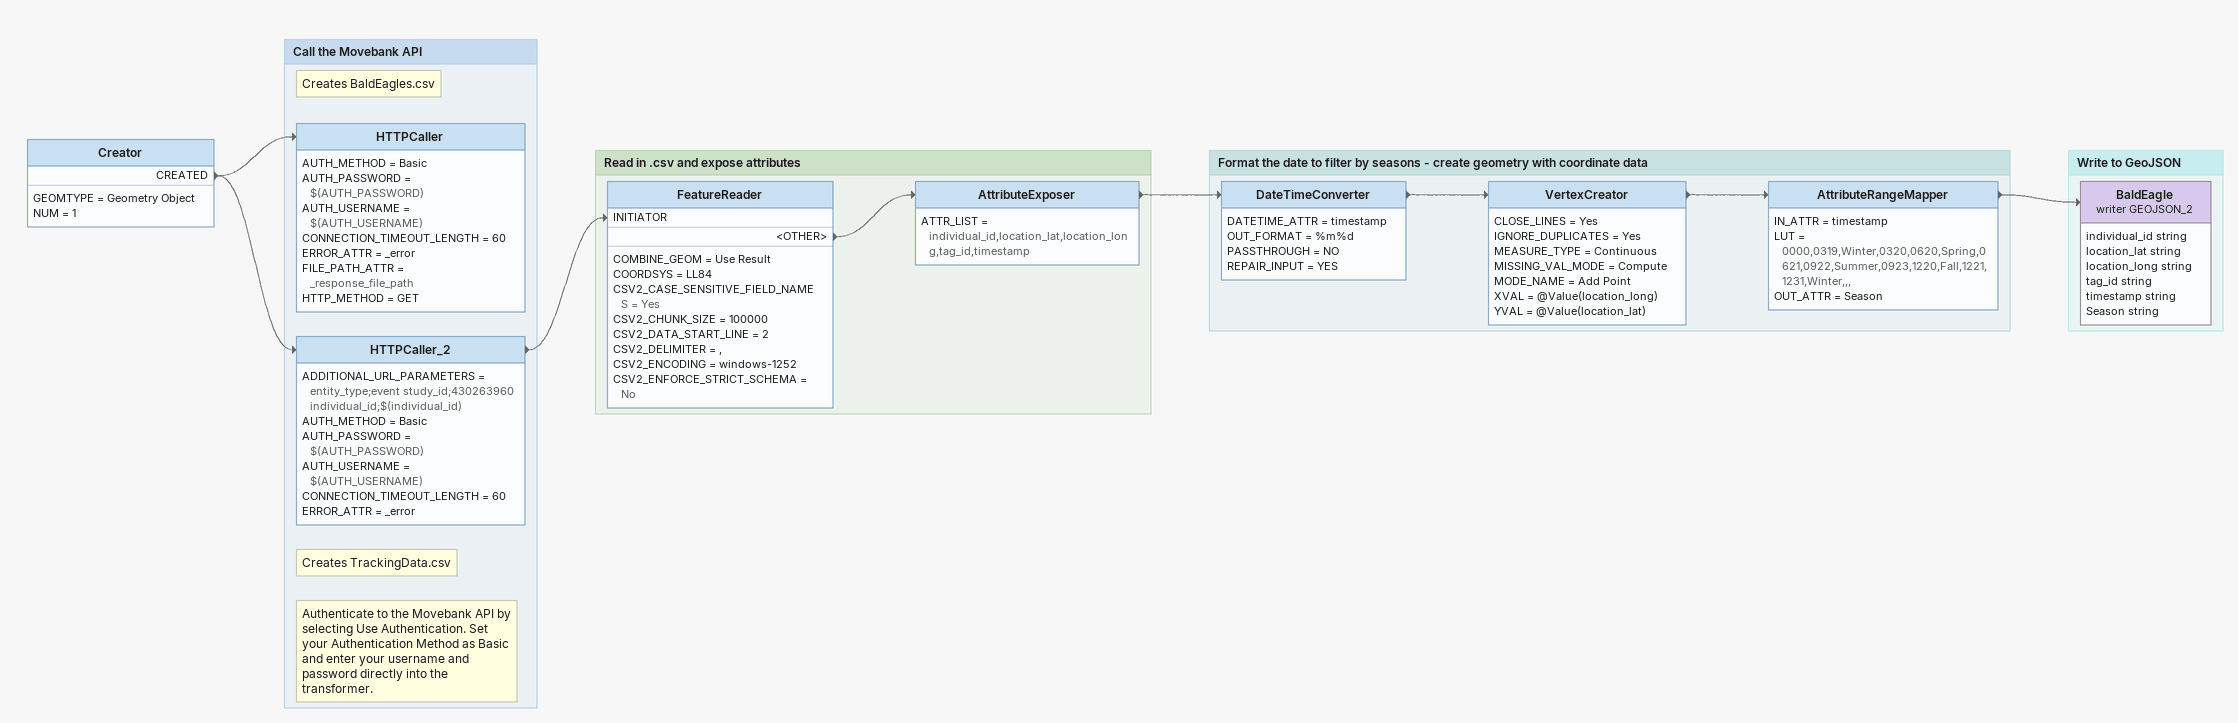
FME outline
Creator
    GEOMTYPE = Geometry Object
    NUM = 1
    CREATED -> HTTPCaller_2
    CREATED -> HTTPCaller

Bookmark: Call the Movebank API
Note: Creates BaldEagles.csv
HTTPCaller
    AUTH_METHOD = Basic
    AUTH_PASSWORD = $(AUTH_PASSWORD)
    AUTH_USERNAME = $(AUTH_USERNAME)
    CONNECTION_TIMEOUT_LENGTH = 60
    ERROR_ATTR = _error
    FILE_PATH_ATTR = _response_file_path
    HTTP_METHOD = GET
Note: Creates TrackingData.csv
Note: Authenticate to the Movebank API by selecting Use Authentication. Set your Authentication Method as Basic and enter your username and password directly into the transformer.
HTTPCaller_2
    ADDITIONAL_URL_PARAMETERS = entity_type;event study_id;430263960 individual_id;$(individual_id)
    AUTH_METHOD = Basic
    AUTH_PASSWORD = $(AUTH_PASSWORD)
    AUTH_USERNAME = $(AUTH_USERNAME)
    CONNECTION_TIMEOUT_LENGTH = 60
    ERROR_ATTR = _error
    -> FeatureReader [INITIATOR]

Bookmark: Read in .csv and expose attributes
FeatureReader
    COMBINE_GEOM = Use Result
    COORDSYS = LL84
    CSV2_CASE_SENSITIVE_FIELD_NAMES = Yes
    CSV2_CHUNK_SIZE = 100000
    CSV2_DATA_START_LINE = 2
    CSV2_DELIMITER = ,
    CSV2_ENCODING = windows-1252
    CSV2_ENFORCE_STRICT_SCHEMA = No
    <OTHER> -> AttributeExposer
AttributeExposer
    ATTR_LIST = individual_id,location_lat,location_long,tag_id,timestamp
    -> DateTimeConverter

Bookmark: Format the date to filter by seasons - create geometry with coordinate data
DateTimeConverter
    DATETIME_ATTR = timestamp
    OUT_FORMAT = %m%d
    PASSTHROUGH = NO
    REPAIR_INPUT = YES
    -> VertexCreator
VertexCreator
    CLOSE_LINES = Yes
    IGNORE_DUPLICATES = Yes
    MEASURE_TYPE = Continuous
    MISSING_VAL_MODE = Compute
    MODE_NAME = Add Point
    XVAL = @Value(location_long)
    YVAL = @Value(location_lat)
    -> AttributeRangeMapper
AttributeRangeMapper
    IN_ATTR = timestamp
    LUT = 0000,0319,Winter,0320,0620,Spring,0621,0922,Summer,0923,1220,Fall,1221,1231,Winter,,,
    OUT_ATTR = Season
    -> BaldEagle (writer GEOJSON_2)

Bookmark: Write to GeoJSON
BaldEagle (writer GEOJSON_2)
    attributes: individual_id string, location_lat string, location_long string, tag_id string, timestamp string, Season string
